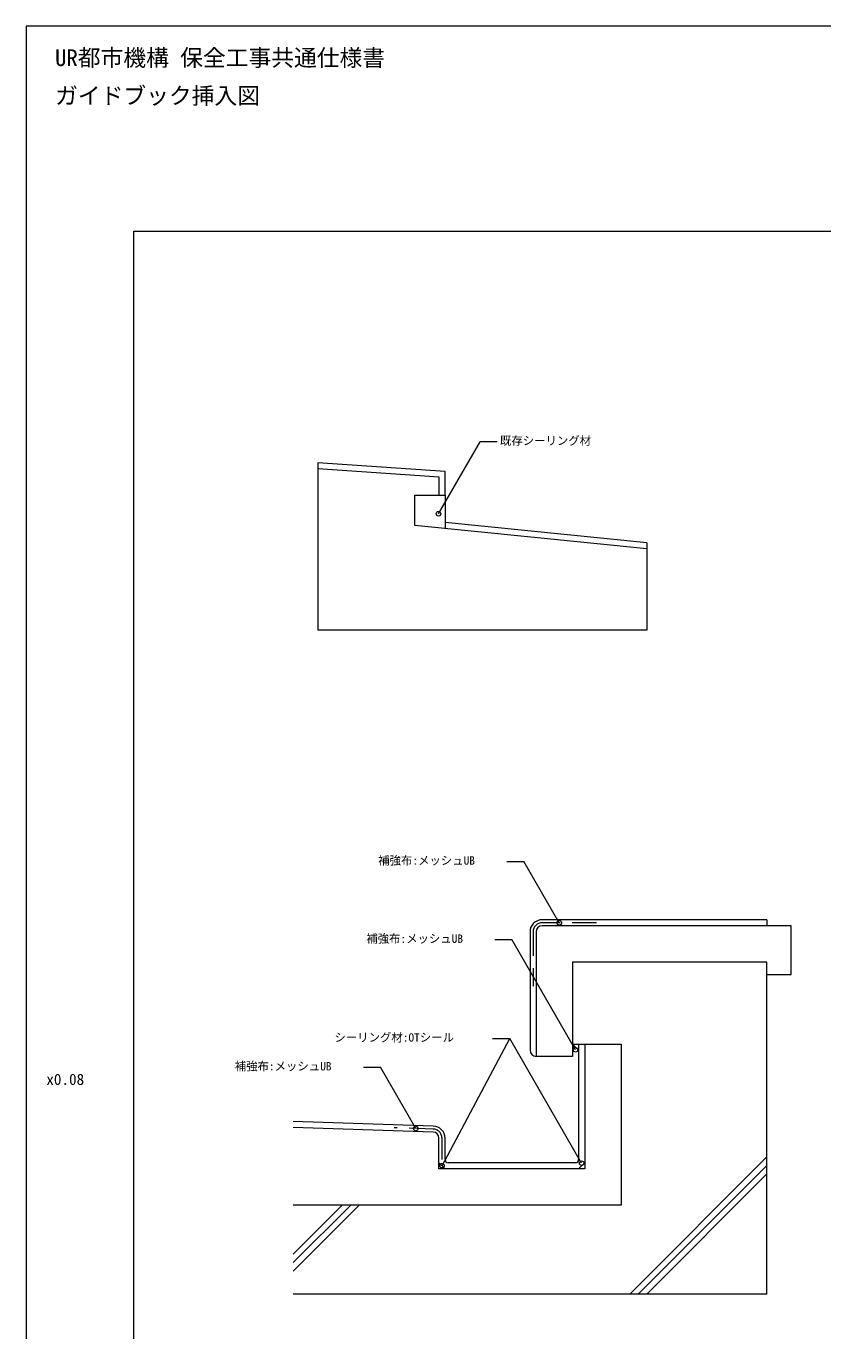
# Model space of a CAD drawing. Units: millimetres, scale not verified. Extents: x -105 to 105, y -148 to 149.
# Drawn here: x -104.9 to 0.1, y -23.3 to 148.5 of the extents above; entities that cross this region are included whole.
import ezdxf
from ezdxf.enums import TextEntityAlignment as Align

# ---------------------------------------------------------------- set-up
doc = ezdxf.new("R2010")
doc.units = ezdxf.units.MM
doc.header["$LTSCALE"] = 0.25
doc.linetypes.add('USER1', pattern=[19.05, 12.7, -6.35])
for name, color, linetype, lineweight in [('0-0_0', 7, 'Continuous', 18), ('0-1_WAKU', 7, 'Continuous', 18), ('0-3_KUTAI', 3, 'Continuous', 18), ('0-4_BOUSUI', 1, 'Continuous', 18), ('0-5_MOJI', 7, 'Continuous', 18), ('0-6_HATCH', 9, 'Continuous', 18), ('0-9_bousui2', 7, 'USER1', 9)]:
    doc.layers.add(name, color=color, linetype=linetype, lineweight=lineweight)
doc.styles.add('ＭＳ ゴシック', font='')
doc.styles.get('ＭＳ ゴシック').set_extended_font_data('MS Gothic')

msp = doc.modelspace()

# ---------------------------------------------------------------- linework, layer by layer
at = {"layer": '0-0_0'}
msp.add_line((-66.5123, 90.9811), (-66.5123, 68.9543), dxfattribs=at)
msp.add_lwpolyline([(-23.1291, 80.4583), (-23.1291, 68.9543), (-66.5123, 68.9543)], dxfattribs=at)
at = {"layer": '0-1_WAKU'}
for points in [[(-104.9439, -148.4902), (105.0561, -148.4902), (105.0561, 148.5098), (-104.9439, 148.5098)], [(-90.7439, 121.5098), (93.5561, 121.5098), (93.5561, -127.4902), (-90.7439, -127.4902)]]:
    msp.add_lwpolyline(points, close=True, dxfattribs=at)
at = {"layer": '0-3_KUTAI'}
for p, q in [((-23.1291, 79.6543), (-53.7123, 82.7127)), ((-4.1374, 30.0073), (-36.9374, 30.0073)), ((-37.7374, 29.2073), (-37.7374, 12.8073)), ((-32.9374, 12.8073), (-37.7374, 12.8073)), ((-51.311, 2.8328), (-69.7374, 3.4402)), ((-26.5374, -6.7927), (-69.7374, -6.7927))]:
    msp.add_line(p, q, dxfattribs=at)
for points in [[(-49.7123, 86.7127), (-49.7123, 89.83), (-66.5123, 90.9811)], [(-50.5123, 86.7127), (-50.5123, 89.0971), (-66.5123, 90.1793)], [(-53.7123, 82.7127), (-53.7123, 86.7127), (-50.5123, 86.7127), (-49.7123, 86.7127), (-49.7123, 82.3127)], [(-7.3374, 23.6073), (-4.1374, 23.6073), (-4.1374, 30.0073)], [(-7.3374, -18.4927), (-7.3374, 25.2073), (-32.9374, 25.2073), (-32.9374, 12.8073)], [(-32.9374, 14.4073), (-26.5374, 14.4073), (-26.5374, -6.7927)], [(-31.3374, 12.9521), (-31.3374, -1.9927), (-50.5374, -1.9927), (-50.5374, 2.0332)]]:
    msp.add_lwpolyline(points, dxfattribs=at)
for centre, start, end in [((-36.9374, 29.2073), 90, 180), ((-51.3374, 2.0332), 0, 88.11181)]:
    msp.add_arc(centre, 0.8, start, end, dxfattribs=at)
at = {"layer": '0-4_BOUSUI'}
for p, q in [((-23.1291, 80.4583), (-49.7123, 83.1167)), ((-7.3374, 30.8073), (-36.9374, 30.8073)), ((-7.3374, 30.8073), (-7.3374, 30.0073)), ((-38.5374, 29.2073), (-38.5374, 13.6073)), ((-32.9374, 14.4073), (-32.1374, 13.6073)), ((-32.1374, 14.4073), (-32.1374, -0.7927)), ((-51.2847, 3.6324), (-69.7374, 4.2407)), ((-49.7374, -0.7927), (-49.7374, 2.0332)), ((-49.7374, -1.9927), (-50.5374, -1.1927)), ((-32.5374, -1.1927), (-49.3374, -1.1927)), ((-32.1374, -1.9927), (-31.3374, -1.1927))]:
    msp.add_line(p, q, dxfattribs=at)
for centre, radius, start, end in [((-36.9374, 29.2073), 1.6, 90, 180), ((-37.6754, 13.6693), 0.8643, 184.11631, 265.88369), ((-51.3374, 2.0332), 1.6, 0, 88.11181), ((-49.3374, -0.7927), 0.4, 180, 270), ((-32.5374, -0.7927), 0.4, 270, 0)]:
    msp.add_arc(centre, radius, start, end, dxfattribs=at)
at = {"layer": '0-5_MOJI'}
for p, q in [((-50.6037, 84.2786), (-45.1243, 93.7691)), ((-42.8743, 93.7691), (-45.1243, 93.7691)), ((-41.5986, 38.4783), (-39.3486, 38.4783)), ((-34.6888, 30.4073), (-39.3486, 38.4783)), ((-43.1692, 28.1835), (-40.9192, 28.1835)), ((-32.5374, 13.6659), (-40.9192, 28.1835)), ((-50.1374, -1.5927), (-41.2168, 15.1675)), ((-43.4668, 15.1675), (-41.2168, 15.1675)), ((-31.7374, -1.2513), (-41.2168, 15.1675)), ((-60.5, 11.3792), (-58.25, 11.3792)), ((-53.5901, 3.3081), (-58.25, 11.3792)), ((-7.3374, -18.4927), (-69.7374, -18.4927))]:
    msp.add_line(p, q, dxfattribs=at)
for centre in [(-50.6037, 84.2786), (-34.6888, 30.4073), (-32.5374, 13.6659), (-53.5901, 3.3081), (-50.1374, -1.5927), (-31.7374, -1.2513)]:
    msp.add_circle(centre, 0.3, dxfattribs=at)
at = {"layer": '0-6_HATCH'}
for p, q in [((-31.3374, 14.4073), (-31.3374, -1.9927)), ((-25.3891, -18.4927), (-7.3374, -0.441)), ((-24.2691, -18.4927), (-7.3374, -1.561)), ((-23.1491, -18.4927), (-7.3374, -2.681)), ((-69.7374, -13.241), (-63.2891, -6.7927)), ((-69.7374, -14.361), (-62.1691, -6.7927)), ((-69.7374, -15.481), (-61.0491, -6.7927))]:
    msp.add_line(p, q, dxfattribs=at)
at = {"layer": '0-9_bousui2'}
for p, q in [((-29.7936, 30.4073), (-36.9374, 30.4073)), ((-38.1374, 29.2073), (-38.1374, 22.0635)), ((-51.2979, 3.2326), (-56.4511, 3.4025)), ((-50.1374, -0.7927), (-50.1374, 2.0332))]:
    msp.add_line(p, q, dxfattribs=at)
for centre, start, end in [((-36.9374, 29.2073), 90, 180), ((-51.3374, 2.0332), 0, 88.11181)]:
    msp.add_arc(centre, 1.2, start, end, dxfattribs=at)

# ---------------------------------------------------------------- texts
at = {"layer": '0-0_0', "style": 'ＭＳ ゴシック'}
msp.add_text('x0.08', height=1.466, dxfattribs=at).set_placement((-102.2769, 8.61), align=Align.BOTTOM_LEFT)
at = {"layer": '0-1_WAKU', "style": 'ＭＳ ゴシック'}
for s, p in [('UR都市機構 保全工事共通仕様書', (-101.1221, 142.585)), ('ガイドブック挿入図', (-101.1221, 137.585))]:
    msp.add_text(s, height=2.199, dxfattribs=at).set_placement(p, align=Align.BOTTOM_LEFT)
at = {"layer": '0-5_MOJI', "style": 'ＭＳ ゴシック'}
for s, p in [('既存シーリング材', (-42.4993, 93.0191)), ('補強布:メッシュUB', (-58.5421, 37.7283)), ('補強布:メッシュUB', (-60.1127, 27.4335)), ('シーリング材:OTシール', (-64.3088, 14.4175)), ('補強布:メッシュUB', (-77.4435, 10.6292))]:
    msp.add_text(s, height=1.1, dxfattribs=at).set_placement(p, align=Align.BOTTOM_LEFT)

doc.saveas('drawing.dxf')
